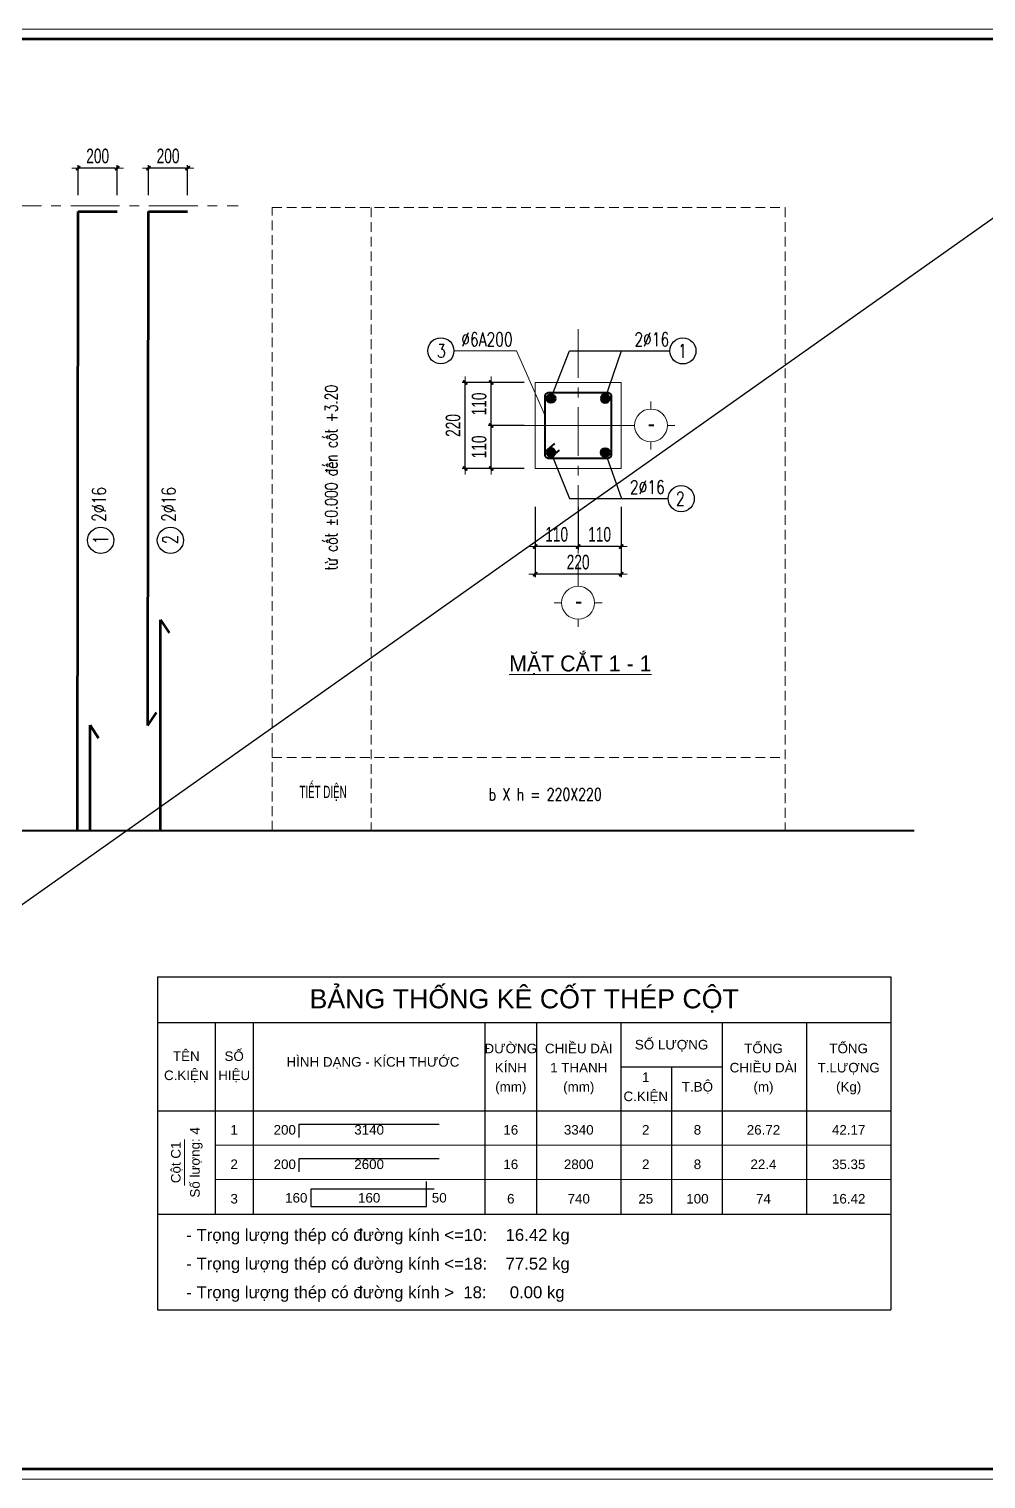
# Model space of a CAD drawing. Header units: millimetres. Extents: x 108335 to 288936, y -578047 to -548347.
# Drawn here: x 190233 to 195132, y -555772 to -548347 of the extents above; entities that cross this region are included whole.
import ezdxf
from ezdxf.enums import TextEntityAlignment as Align

# ---------------------------------------------------------------- set-up
doc = ezdxf.new("R2010")
doc.units = ezdxf.units.MM
doc.header["$MEASUREMENT"] = 0
doc.header["$PDMODE"] = 32
for name, pattern in [('CENTERX2', [4, 2.5, -0.5, 0.5, -0.5]), ('DASHDOT', [1, 0.5, -0.25, 0, -0.25]), ('HIDDEN', [0.375, 0.25, -0.125])]:
    doc.linetypes.add(name, pattern=pattern)
doc.layers.get('Defpoints').update_dxf_attribs({"color": 1})
for name, color, linetype, lineweight in [('7', 7, 'Continuous', 13), ('EG Dim', 8, 'Continuous', 15), ('EG Net dam3', 1, 'Continuous', 60), ('EG Text1', 3, 'Continuous', 20), ('EG Text2', 7, 'Continuous', 20), ('LC Dim', 8, 'Continuous', 18), ('LC ISO', 153, 'Continuous', 13), ('LC MANH DUT', 35, 'HIDDEN', 5), ('LC Net dam 1', 30, 'Continuous', 30), ('LC Net dam2', 6, 'Continuous', 40), ('LC Net dam3', 1, 'Continuous', 60), ('LC Net manh', 236, 'Continuous', 5), ('LC Net thay', 7, 'Continuous', 25), ('LC Net truc', 8, 'DASHDOT', 13), ('LC Text1', 3, 'Continuous', 20), ('LC Text2', 7, 'Continuous', 25), ('TEXT2', 7, 'Continuous', 18)]:
    doc.layers.add(name, color=color, linetype=linetype, lineweight=lineweight)
doc.layers.add('KCS_Plotter', color=11, linetype='Continuous', plot=False)
doc.layers.add('Khungten_LCDI', color=7, linetype='Continuous')
doc.layers.add('Kichthuoc', color=9, linetype='Continuous')
doc.styles.add('EG 1', font='VHAVANB.TTF')
doc.styles.add('EG Hai', font='VHARIALN.TTF', dxfattribs={"width": 0.7})
doc.styles.add('EG Huy', font='vnsimli.shx', dxfattribs={"width": 0.75})
doc.styles.add('Hoa', font='micross.ttf')
doc.styles.add('HOATBIF', font='hoatbif.shx', dxfattribs={"width": 0.7})
doc.styles.add('Khungten', font='VHAVAN.TTF', dxfattribs={"width": 0.9, "height": 5000})
doc.styles.add('LC 1', font='VHAVANB.TTF')
doc.styles.add('LC 3', font='vnsimli.shx', dxfattribs={"width": 0.75})
doc.styles.add('Thuong', font='micross.ttf')
doc.styles.add('Title', font='VHBLACK.TTF', dxfattribs={"width": 0.8})
doc.dimstyles.new('1-100(1-40)', dxfattribs={"dimscale": 40, "dimtxt": 2.5, "dimasz": 0.35, "dimexe": 0.5, "dimexo": 0, "dimgap": 0.8, "dimtad": 1, "dimdec": 0, "dimzin": 0, "dimdsep": 46, "dimtxsty": 'HOATBIF', "dimblk1": 'DOT', "dimblk2": 'DOT', "dimsah": 1, "dimcen": -1, "dimdle": 1, "dimclrd": 256, "dimclre": 256, "dimclrt": 4, "dimadec": 3, "dimazin": 2, "dimtfac": 0.333333, "dimtdec": 0, "dimtix": 1, "dimtmove": 2, "dimatfit": 3, "dimldrblk": 'DOT', "dimfxl": 1, "dimtvp": 0.833333, "dimtolj": 1, "dimtzin": 0, "dimarcsym": 0})
doc.dimstyles.new('mb', dxfattribs={"dimscale": 71, "dimtxt": 2.5, "dimasz": 0.35, "dimexe": 0.5, "dimexo": 0, "dimgap": 0.8, "dimtad": 1, "dimdec": 0, "dimzin": 0, "dimdsep": 46, "dimtxsty": 'HOATBIF', "dimblk1": 'DOT', "dimblk2": 'DOT', "dimsah": 1, "dimcen": -1, "dimdle": 1, "dimclrd": 256, "dimclre": 256, "dimclrt": 4, "dimadec": 3, "dimazin": 2, "dimtfac": 0.333333, "dimtdec": 0, "dimtix": 1, "dimtmove": 2, "dimatfit": 3, "dimldrblk": 'DOT', "dimfxl": 1, "dimtvp": 0.833333, "dimtolj": 1, "dimtzin": 0, "dimarcsym": 0})

# ---------------------------------------------------------------- blocks, each defined once
blk = doc.blocks.new('theptron1')
at = {"layer": 'LC Net dam3'}
for p, q in [((-0.5, 0), (0.5, 0)), ((-0.35, 0.35), (0.35, -0.35)), ((0.35, 0.35), (-0.35, -0.35)), ((0, 0.5), (0, -0.5))]:
    blk.add_line(p, q, dxfattribs=at)
blk.add_circle((0, 0), 0.5, dxfattribs=at)
blk = doc.blocks.new('DOT')
at = {"layer": 'LC Dim'}
blk.add_line((-3, 0), (3, 0), dxfattribs=at)
at = {"layer": 'LC Dim', "color": 4}
blk.add_line((-1, -1), (1, 1), dxfattribs=at)
blk.add_lwpolyline([(0.5, 1), (-1, -0.5), (-0.5, -1), (1, 0.5)], close=True, dxfattribs=at)
blk = doc.blocks.new('*D342')
at = {"layer": 'Defpoints', "color": 0, "ltscale": 2, "transparency": 16777216}
for p in [(192598.7, -550377.4), (192767.2, -550377.4), (192767.2, -550597.4)]:
    blk.add_point(p, dxfattribs=at)
at = {"layer": 'LC Dim', "lineweight": -2, "ltscale": 2, "transparency": 16777216}
for p, q in [((192767.2, -550377.4), (192583.7, -550377.4)), ((192598.7, -550586.9), (192598.7, -550387.9)), ((192767.2, -550597.4), (192583.7, -550597.4))]:
    blk.add_line(p, q, dxfattribs=at)
at = {"layer": 'LC Dim', "lineweight": -2, "ltscale": 2, "transparency": 16777216, "xscale": 10.5, "yscale": 10.5, "zscale": 10.5}
for p, rotation in [((192598.7, -550377.4), 90), ((192598.7, -550597.4), 270)]:
    blk.add_blockref('DOT', p, dxfattribs=dict(at, rotation=rotation))
at = {"layer": 'LC Dim', "color": 4, "ltscale": 2, "transparency": 16777216, "insert": (192537.2, -550487.4), "char_height": 75, "attachment_point": 5, "rotation": 90, "style": 'HOATBIF'}
blk.add_mtext('\\A1;110', dxfattribs=at)
blk = doc.blocks.new('_Dot')
at = {"color": 0, "linetype": 'ByBlock', "lineweight": -2}
blk.add_line((-0.5, 0), (-1, 0), dxfattribs=at)
at = {"color": 0, "linetype": 'ByBlock', "const_width": 0.5}
blk.add_lwpolyline([(-0.25, 0, 1), (0.25, 0, 1)], format="xyb", close=True, dxfattribs=at)
blk = doc.blocks.new('*D343')
at = {"layer": 'Defpoints', "color": 0, "ltscale": 2, "transparency": 16777216}
for p in [(192598.7, -550157.4), (192767.2, -550157.4), (192767.2, -550377.4)]:
    blk.add_point(p, dxfattribs=at)
at = {"layer": 'LC Dim', "lineweight": -2, "ltscale": 2, "transparency": 16777216}
for p, q in [((192767.2, -550157.4), (192583.7, -550157.4)), ((192598.7, -550366.9), (192598.7, -550167.9)), ((192767.2, -550377.4), (192583.7, -550377.4))]:
    blk.add_line(p, q, dxfattribs=at)
at = {"layer": 'LC Dim', "lineweight": -2, "ltscale": 2, "transparency": 16777216, "xscale": 10.5, "yscale": 10.5, "zscale": 10.5}
for p, rotation in [((192598.7, -550157.4), 90), ((192598.7, -550377.4), 270)]:
    blk.add_blockref('DOT', p, dxfattribs=dict(at, rotation=rotation))
at = {"layer": 'LC Dim', "color": 4, "ltscale": 2, "transparency": 16777216, "insert": (192537.2, -550267.4), "char_height": 75, "attachment_point": 5, "rotation": 90, "style": 'HOATBIF'}
blk.add_mtext('\\A1;110', dxfattribs=at)
blk = doc.blocks.new('*D344')
at = {"layer": 'Defpoints', "color": 0, "ltscale": 2, "transparency": 16777216}
for p in [(192465.3, -550157.4), (192767.2, -550157.4), (192767.2, -550597.4)]:
    blk.add_point(p, dxfattribs=at)
at = {"layer": 'LC Dim', "lineweight": -2, "ltscale": 2, "transparency": 16777216}
for p, q in [((192767.2, -550157.4), (192450.3, -550157.4)), ((192465.3, -550586.9), (192465.3, -550167.9)), ((192767.2, -550597.4), (192450.3, -550597.4))]:
    blk.add_line(p, q, dxfattribs=at)
at = {"layer": 'LC Dim', "lineweight": -2, "ltscale": 2, "transparency": 16777216, "xscale": 10.5, "yscale": 10.5, "zscale": 10.5}
for p, rotation in [((192465.3, -550157.4), 90), ((192465.3, -550597.4), 270)]:
    blk.add_blockref('DOT', p, dxfattribs=dict(at, rotation=rotation))
at = {"layer": 'LC Dim', "color": 4, "ltscale": 2, "transparency": 16777216, "insert": (192403.8, -550377.4), "char_height": 75, "attachment_point": 5, "rotation": 90, "style": 'HOATBIF'}
blk.add_mtext('\\A1;220', dxfattribs=at)
blk = doc.blocks.new('*D345')
at = {"layer": 'Defpoints', "color": 0, "ltscale": 2, "transparency": 16777216}
for p in [(193043.9, -550793.5), (193263.9, -550793.5), (193043.9, -550997)]:
    blk.add_point(p, dxfattribs=at)
at = {"layer": 'LC Dim', "lineweight": -2, "ltscale": 2, "transparency": 16777216}
for p, q in [((193043.9, -550793.5), (193043.9, -551012)), ((193263.9, -550793.5), (193263.9, -551012)), ((193253.4, -550997), (193054.4, -550997))]:
    blk.add_line(p, q, dxfattribs=at)
at = {"layer": 'LC Dim', "lineweight": -2, "ltscale": 2, "transparency": 16777216, "xscale": 10.5, "yscale": 10.5, "zscale": 10.5, "rotation": 180}
blk.add_blockref('DOT', (193043.9, -550997), dxfattribs=at)
at = {"layer": 'LC Dim', "lineweight": -2, "ltscale": 2, "transparency": 16777216, "xscale": 10.5, "yscale": 10.5, "zscale": 10.5}
blk.add_blockref('DOT', (193263.9, -550997), dxfattribs=at)
at = {"layer": 'LC Dim', "color": 4, "ltscale": 2, "transparency": 16777216, "insert": (193153.9, -550935.5), "char_height": 75, "attachment_point": 5, "style": 'HOATBIF'}
blk.add_mtext('\\A1;110', dxfattribs=at)
blk = doc.blocks.new('*D346')
at = {"layer": 'Defpoints', "color": 0, "ltscale": 2, "transparency": 16777216}
for p in [(192823.9, -550793.5), (193043.9, -550793.5), (192823.9, -550997)]:
    blk.add_point(p, dxfattribs=at)
at = {"layer": 'LC Dim', "lineweight": -2, "ltscale": 2, "transparency": 16777216}
for p, q in [((192823.9, -550793.5), (192823.9, -551012)), ((193043.9, -550793.5), (193043.9, -551012)), ((193033.4, -550997), (192834.4, -550997))]:
    blk.add_line(p, q, dxfattribs=at)
at = {"layer": 'LC Dim', "lineweight": -2, "ltscale": 2, "transparency": 16777216, "xscale": 10.5, "yscale": 10.5, "zscale": 10.5, "rotation": 180}
blk.add_blockref('DOT', (192823.9, -550997), dxfattribs=at)
at = {"layer": 'LC Dim', "lineweight": -2, "ltscale": 2, "transparency": 16777216, "xscale": 10.5, "yscale": 10.5, "zscale": 10.5}
blk.add_blockref('DOT', (193043.9, -550997), dxfattribs=at)
at = {"layer": 'LC Dim', "color": 4, "ltscale": 2, "transparency": 16777216, "insert": (192933.9, -550935.5), "char_height": 75, "attachment_point": 5, "style": 'HOATBIF'}
blk.add_mtext('\\A1;110', dxfattribs=at)
blk = doc.blocks.new('*D347')
at = {"layer": 'Defpoints', "color": 0, "ltscale": 2, "transparency": 16777216}
for p in [(192823.9, -550793.5), (193263.9, -550793.5), (192823.9, -551138.9)]:
    blk.add_point(p, dxfattribs=at)
at = {"layer": 'LC Dim', "lineweight": -2, "ltscale": 2, "transparency": 16777216}
for p, q in [((192823.9, -550793.5), (192823.9, -551153.9)), ((193263.9, -550793.5), (193263.9, -551153.9)), ((193253.4, -551138.9), (192834.4, -551138.9))]:
    blk.add_line(p, q, dxfattribs=at)
at = {"layer": 'LC Dim', "lineweight": -2, "ltscale": 2, "transparency": 16777216, "xscale": 10.5, "yscale": 10.5, "zscale": 10.5, "rotation": 180}
blk.add_blockref('DOT', (192823.9, -551138.9), dxfattribs=at)
at = {"layer": 'LC Dim', "lineweight": -2, "ltscale": 2, "transparency": 16777216, "xscale": 10.5, "yscale": 10.5, "zscale": 10.5}
blk.add_blockref('DOT', (193263.9, -551138.9), dxfattribs=at)
at = {"layer": 'LC Dim', "color": 4, "ltscale": 2, "transparency": 16777216, "insert": (193043.9, -551077.4), "char_height": 75, "attachment_point": 5, "style": 'HOATBIF'}
blk.add_mtext('\\A1;220', dxfattribs=at)
blk = doc.blocks.new('*D348')
at = {"layer": 'Defpoints', "color": 0, "ltscale": 2, "transparency": 16777216}
for p in [(190484.2, -549059.3), (190484.2, -549198.3), (190684.5, -549198.3)]:
    blk.add_point(p, dxfattribs=at)
at = {"layer": 'LC Dim', "lineweight": -2, "ltscale": 2, "transparency": 16777216}
for p, q in [((190484.2, -549198.3), (190484.2, -549044.3)), ((190674, -549059.3), (190494.7, -549059.3)), ((190684.5, -549198.3), (190684.5, -549044.3))]:
    blk.add_line(p, q, dxfattribs=at)
at = {"layer": 'LC Dim', "lineweight": -2, "ltscale": 2, "transparency": 16777216, "xscale": 10.5, "yscale": 10.5, "zscale": 10.5, "rotation": 180}
blk.add_blockref('DOT', (190484.2, -549059.3), dxfattribs=at)
at = {"layer": 'LC Dim', "lineweight": -2, "ltscale": 2, "transparency": 16777216, "xscale": 10.5, "yscale": 10.5, "zscale": 10.5}
blk.add_blockref('DOT', (190684.5, -549059.3), dxfattribs=at)
at = {"layer": 'LC Dim', "color": 4, "ltscale": 2, "transparency": 16777216, "insert": (190584.3, -548997.8), "char_height": 75, "attachment_point": 5, "style": 'HOATBIF'}
blk.add_mtext('\\A1;200', dxfattribs=at)
blk = doc.blocks.new('*D349')
at = {"layer": 'Defpoints', "color": 0, "ltscale": 2, "transparency": 16777216}
for p in [(190844.7, -549059.3), (190844.7, -549198.3), (191045, -549198.3)]:
    blk.add_point(p, dxfattribs=at)
at = {"layer": 'LC Dim', "lineweight": -2, "ltscale": 2, "transparency": 16777216}
for p, q in [((190844.7, -549198.3), (190844.7, -549044.3)), ((191034.5, -549059.3), (190855.2, -549059.3)), ((191045, -549198.3), (191045, -549044.3))]:
    blk.add_line(p, q, dxfattribs=at)
at = {"layer": 'LC Dim', "lineweight": -2, "ltscale": 2, "transparency": 16777216, "xscale": 10.5, "yscale": 10.5, "zscale": 10.5, "rotation": 180}
blk.add_blockref('DOT', (190844.7, -549059.3), dxfattribs=at)
at = {"layer": 'LC Dim', "lineweight": -2, "ltscale": 2, "transparency": 16777216, "xscale": 10.5, "yscale": 10.5, "zscale": 10.5}
blk.add_blockref('DOT', (191045, -549059.3), dxfattribs=at)
at = {"layer": 'LC Dim', "color": 4, "ltscale": 2, "transparency": 16777216, "insert": (190944.8, -548997.8), "char_height": 75, "attachment_point": 5, "style": 'HOATBIF'}
blk.add_mtext('\\A1;200', dxfattribs=at)
blk = doc.blocks.new('Nha o can bo nhan vien Trung doan')
at = {"layer": 'Defpoints', "lineweight": 0}
blk.add_lwpolyline([(-1200, -14850), (-1200, 14850), (40800, 14850), (40800, -14850)], close=True, dxfattribs=at)
at = {"layer": 'Khungten_LCDI', "color": 5, "lineweight": 60}
blk.add_lwpolyline([(0, -14650), (0, 14650), (40600, 14650), (40600, -14650)], close=True, dxfattribs=at)
at = {"color": 7, "style": 'Khungten', "width": 0.8}
for tag, p in [('REVISION', (39499, -10746)), ('NGAYHT', (39546, -11609))]:
    blk.add_attdef(tag, text='', height=200, dxfattribs=at).set_placement(p, align=Align.CENTER)
at = {"layer": 'LC Text1', "style": 'Title', "width": 1.485915}
for tag, p, p2 in [('TENBANVE1', (36913, -8886), (40339, -8886)), ('TENBANVE2', (36913, -9562), (40339, -9562))]:
    blk.add_attdef(tag, text='', height=250, dxfattribs=at).set_placement(p, p2, align=Align.FIT)
at = {"layer": 'LC Text1', "style": 'Title', "width": 0.7}
blk.add_attdef('SOBANVE', text='', height=250, dxfattribs=at).set_placement((39562, -13896), align=Align.CENTER)
blk = doc.blocks.new('TIEUDE2')
at = {"layer": 'LC Text2', "color": 7, "style": 'LC 1'}
blk.add_attdef('%%UTIªU§Ò', text='', height=3.5, dxfattribs=at).set_placement((0, 0), align=Align.BOTTOM_CENTER)
blk.add_attdef('TL', text='', height=2.2, dxfattribs=at).set_placement((0, -1.8), align=Align.TOP_CENTER)
blk = doc.blocks.new('TTRUC')
at = {"layer": 'LC ISO'}
for p, q in [((0, 6.95), (0, 10.13)), ((-6.95, 0), (-10.13, 0)), ((6.95, 0), (10.13, 0)), ((0, -6.95), (0, -10.13))]:
    blk.add_line(p, q, dxfattribs=at)
at = {"layer": 'LC Net manh'}
blk.add_circle((0, 0), 6.95, dxfattribs=at)

msp = doc.modelspace()

# ---------------------------------------------------------------- linework, layer by layer
at = {"layer": '7'}
msp.add_lwpolyline([(193263.86, -550157.35), (193263.86, -550597.35), (192823.86, -550597.35), (192823.86, -550157.35)], close=True, dxfattribs=at)
at = {"layer": 'EG Net dam3', "ltscale": 500}
for p, q in [((190480.81, -552452.24), (190484.2, -549281.77)), ((190484.2, -549281.77), (190684.49, -549281.77)), ((190841.89, -551914), (190844.7, -549281.77)), ((190844.7, -549281.77), (191044.99, -549281.77)), ((190905.65, -551912.24), (190905.65, -551372.24)), ((190905.65, -551372.24), (190949.74, -551438.83)), ((190841.89, -551914), (190885.98, -551847.41)), ((190545.15, -552452.24), (190545.15, -551912.24)), ((190545.15, -551912.24), (190589.24, -551978.83)), ((190905.65, -552452.24), (190905.65, -551912.24))]:
    msp.add_line(p, q, dxfattribs=at)
at = {"layer": 'KCS_Plotter', "ltscale": 2}
msp.add_line((186035.58, -555772.28), (196535.7, -548347.19), dxfattribs=at)
at = {"layer": 'LC Dim', "ltscale": 2}
for p, q in [((192728.6, -549995.08), (192408, -549995.08)), ((192874.66, -550327.62), (192728.6, -549995.08)), ((193219.32, -549995.58), (193513.35, -549995.58)), ((192589.08, -550377.35), (193294.08, -550377.35)), ((193219.32, -550752.08), (193504.85, -550752.08))]:
    msp.add_line(p, q, dxfattribs=at)
at = {"layer": 'LC MANH DUT', "ltscale": 200}
for p, q in [((191984.66, -549261), (191984.66, -552452.24)), ((191477, -552078), (194104.46, -552078))]:
    msp.add_line(p, q, dxfattribs=at)
at = {"layer": 'LC MANH DUT'}
for p, q in [((191185.1, -554062.7), (194644.5, -554062.7)), ((191185.1, -554239.1), (194644.5, -554239.1)), ((191185.1, -554415.5), (194644.5, -554415.5))]:
    msp.add_line(p, q, dxfattribs=at)
at = {"layer": 'LC MANH DUT', "ltscale": 200}
msp.add_lwpolyline([(191477, -552452.24), (191477, -549261), (194104.46, -549261), (194104.46, -552452.24)], dxfattribs=at)
at = {"layer": 'LC Net dam 1'}
for points in [[(191616.3, -554023.5), (191616.3, -553954.9), (192331.7, -553954.9)], [(191616.3, -554199.9), (191616.3, -554131.3), (192331.7, -554131.3)], [(192307.2, -554288.1), (191675.1, -554288.1), (191675.1, -554376.3), (192268, -554376.3), (192268, -554248.9)]]:
    msp.add_lwpolyline(points, dxfattribs=at)
at = {"layer": 'LC Net dam2'}
for p, q in [((192874.66, -550512.39), (192925.03, -550469.11)), ((192897.41, -550546.69), (192947.77, -550503.4))]:
    msp.add_line(p, q, dxfattribs=at)
msp.add_lwpolyline([(193213.06, -550228.02), (193213.06, -550526.69, -0.4142136), (193193.06, -550546.69), (192894.66, -550546.69, -0.4142136), (192874.66, -550526.69), (192874.66, -550228.02, -0.4142136), (192894.66, -550208.02), (193193.06, -550208.02, -0.4142136)], format="xyb", close=True, dxfattribs=at)
at = {"layer": 'LC Net dam2', "ltscale": 2}
msp.add_lwpolyline([(187643.05, -552452.24), (194764.72, -552452.24)], dxfattribs=at)
at = {"layer": 'LC Net thay'}
for p, q in [((190891.1, -553200.3), (194644.5, -553200.3)), ((190891.1, -553200.3), (190891.1, -554905.5)), ((194644.5, -553200.3), (194644.5, -554905.5)), ((190891.1, -553435.5), (194644.5, -553435.5)), ((191185.1, -553435.5), (191185.1, -554415.5)), ((191381.1, -553435.5), (191381.1, -554415.5)), ((192566.9, -553435.5), (192566.9, -554415.5)), ((192831.5, -553435.5), (192831.5, -554415.5)), ((193262.7, -553435.5), (193262.7, -554415.5)), ((193782.1, -553435.5), (193782.1, -554415.5)), ((194213.3, -553435.5), (194213.3, -554415.5)), ((193262.7, -553660.9), (193782.1, -553660.9)), ((193522.4, -553660.9), (193522.4, -554415.5)), ((190891.1, -553886.3), (194644.5, -553886.3)), ((190891.1, -554415.5), (194644.5, -554415.5)), ((190891.1, -554415.5), (194644.5, -554415.5)), ((190891.1, -554905.5), (194644.5, -554905.5))]:
    msp.add_line(p, q, dxfattribs=at)
at = {"layer": 'LC Net truc', "linetype": 'CENTERX2', "ltscale": 100}
for p, q in [((187646.44, -549252.18), (191303.25, -549252.18)), ((193043.86, -549883.43), (193043.86, -551162.39))]:
    msp.add_line(p, q, dxfattribs=at)
at = {"layer": 'LC Text1'}
msp.add_line((191028.3, -554268.5), (191028.3, -554033.3), dxfattribs=at)
at = {"layer": 'LC Text2', "ltscale": 100}
for centre in [(192341.12, -549995.08), (193580.24, -549995.58), (193571.74, -550752.08), (190599.78, -550965.5), (190956.55, -550965.5)]:
    msp.add_circle(centre, 66.88, dxfattribs=at)

# ---------------------------------------------------------------- block references
at = {"layer": 'EG Dim', "yscale": 42.40098003740421}
for p, xscale, zscale, rotation in [((192904.98, -550238.91), 42.40098003740421, 42.40098003740421, 90), ((193182.75, -550238.91), -42.40098003740421, 42.40098003745079, 270), ((192904.98, -550515.8), -42.40098003740421, 42.40098003745079, 90), ((193182.75, -550515.8), 42.40098003740421, 42.40098003740421, 270)]:
    msp.add_blockref('theptron1', p, dxfattribs=dict(at, xscale=xscale, zscale=zscale, rotation=rotation))
at = {"layer": 'EG Text2'}
ref = msp.add_blockref('TIEUDE2', (193055.18, -551661.52), dxfattribs=dict(at, xscale=24.04957840852926, yscale=24.04957840852926, zscale=24.04957840852926))
ref.add_attrib('%%UTIªU§Ò', '%%UmÆt c¾t 1 - 1', dxfattribs={"layer": 'TEXT2', "color": 7, "height": 81.6759, "style": 'EG 1'}).set_placement((193055.18, -551661.52), align=Align.BOTTOM_CENTER)
at = {"layer": 'Kichthuoc', "xscale": 12.11911400794516, "yscale": 12.11911400794516, "zscale": 12.11911400794516}
for p in [(193416.87, -550377.35), (193043.86, -551285.18)]:
    msp.add_blockref('TTRUC', p, dxfattribs=at)
at = {"layer": 'LC Net thay', "xscale": 0.2500028331738406, "yscale": 0.2500028331738406, "zscale": 0.2500028331738406}
msp.add_blockref('Nha o can bo nhan vien Trung doan', (186335.58, -552059.74, 0), dxfattribs=at)

# ---------------------------------------------------------------- texts
at = {"layer": 'EG Text1', "color": 3, "style": 'EG Huy', "width": 0.75}
msp.add_text('tõ cèt %%P0.000 ®Õn cèt +3.20', height=62.5007, rotation=90, dxfattribs=at).set_placement((191811.61, -551119.25))
msp.add_text('b X h = 220X220', height=62.5007, dxfattribs=at).set_placement((192586.01, -552298))
at = {"layer": 'EG Text2', "lineweight": -2, "style": 'EG Hai', "width": 0.7}
msp.add_text('tiÕt diÖn', height=62.501, dxfattribs=at).set_placement((191617.25, -552285.17))
at = {"layer": 'LC Text1', "ltscale": 0.2, "style": 'LC 1', "width": 0.9}
for p in [(193419.3, -550441.58), (193046.29, -551349.41)]:
    msp.add_text('-', height=93.75, dxfattribs=at).set_placement(p, align=Align.BOTTOM_CENTER)
at = {"layer": 'LC Text1', "color": 4, "style": 'Hoa'}
msp.add_text('BẢNG THỐNG KÊ CỐT THÉP CỘT', height=98, dxfattribs=at).set_placement((192767.8, -553362), align=Align.CENTER)
at = {"layer": 'LC Text1'}
for s, style, p in [('ĐƯỜNG', 'Hoa', (192699.2, -553592.3)), ('CHIỀU DÀI', 'Hoa', (193047.1, -553592.3)), ('SỐ LƯỢNG', 'Hoa', (193522.4, -553572.7)), ('TỔNG', 'Hoa', (193992.8, -553592.3)), ('TỔNG', 'Hoa', (194428.9, -553592.3)), ('TÊN', 'Hoa', (191038.1, -553631.5)), ('SỐ', 'Hoa', (191283.1, -553631.5)), ('HÌNH DẠNG - KÍCH THƯỚC', 'Hoa', (191993.6, -553660.9)), ('C.KIỆN', 'Hoa', (191038.1, -553729.5)), ('HIỆU', 'Hoa', (191283.1, -553729.5)), ('KÍNH', 'Hoa', (192699.2, -553690.3)), ('1 THANH', 'Hoa', (193047.1, -553690.3)), ('CHIỀU DÀI', 'Hoa', (193992.8, -553690.3)), ('T.LƯỢNG', 'Hoa', (194428.9, -553690.3)), ('(mm)', 'Thuong', (192699.2, -553788.3)), ('(mm)', 'Thuong', (193047.1, -553788.3)), ('1', 'Hoa', (193390.1, -553739.3)), ('T.BỘ', 'Hoa', (193654.7, -553788.3)), ('(m)', 'Thuong', (193992.8, -553788.3)), ('(Kg)', 'Thuong', (194428.9, -553788.3)), ('C.KIỆN', 'Hoa', (193390.1, -553837.3))]:
    msp.add_text(s, height=49, dxfattribs=dict(at, style=style)).set_placement(p, align=Align.CENTER)
at = {"layer": 'LC Text1', "style": 'Hoa'}
for s, p in [('Số lượng: 4', (191106.7, -554150.9)), ('Cột C1', (191008.7, -554150.9))]:
    msp.add_text(s, height=49, rotation=90.00021, dxfattribs=at).set_placement(p, align=Align.CENTER)
for s, p in [('1', (191283.1, -554023.5)), ('3140', (191974, -554023.5)), ('16', (192699.2, -554023.5)), ('2', (191283.1, -554199.9)), ('2600', (191974, -554199.9)), ('16', (192699.2, -554199.9)), ('3', (191283.1, -554376.3)), ('160', (191974, -554371.4)), ('6', (192699.2, -554376.3))]:
    msp.add_text(s, height=49, dxfattribs=at).set_placement(p, align=Align.BOTTOM_CENTER)
for s, p in [('200', (191599.15, -554023.5)), ('200', (191599.15, -554199.9)), ('160', (191657.95, -554371.4))]:
    msp.add_text(s, height=49, dxfattribs=at).set_placement(p, align=Align.BOTTOM_RIGHT)
at = {"layer": 'LC Text1', "color": 7, "style": 'Hoa'}
for s, p in [('3340', (193047.1, -554023.5)), ('2', (193390.1, -554023.5)), ('8', (193654.7, -554023.5)), ('26.72', (193992.8, -554023.5)), ('42.17', (194428.9, -554023.5)), ('2800', (193047.1, -554199.9)), ('2', (193390.1, -554199.9)), ('8', (193654.7, -554199.9)), ('22.4', (193992.8, -554199.9)), ('35.35', (194428.9, -554199.9)), ('740', (193047.1, -554376.3)), ('25', (193390.1, -554376.3)), ('100', (193654.7, -554376.3)), ('74', (193992.8, -554376.3)), ('16.42', (194428.9, -554376.3))]:
    msp.add_text(s, height=49, dxfattribs=at).set_placement(p, align=Align.BOTTOM_CENTER)
at = {"layer": 'LC Text1', "style": 'Hoa'}
msp.add_text('50', height=49, dxfattribs=at).set_placement((192294.95, -554371.4), align=Align.BOTTOM_LEFT)
for s, p in [('- Trọng lượng thép có đường kính <=10:    16.42 kg', (191038.1, -554552.7)), ('- Trọng lượng thép có đường kính <=18:    77.52 kg', (191038.1, -554699.7)), ('- Trọng lượng thép có đường kính >  18:     0.00 kg', (191038.1, -554846.7))]:
    msp.add_text(s, height=61.25, dxfattribs=at).set_placement(p)
at = {"layer": 'LC Text2', "linetype": 'ByBlock', "style": 'LC 3', "width": 0.75}
for s, p in [('3', (192343.69, -549995.44)), ('1', (193578.23, -549995.58)), ('2', (193567.23, -550752.08))]:
    msp.add_text(s, height=69.44, dxfattribs=at).set_placement(p, align=Align.MIDDLE_CENTER)
for s, p in [('%%C6A200', (192445.5, -549971.59)), ('2%%C16', (193332, -549971.52)), ('2%%C16', (193309, -550728.02))]:
    msp.add_text(s, height=69.444, dxfattribs=at).set_placement(p)
for p in [(190626.07, -550871.18), (190982.84, -550871.18)]:
    msp.add_text('2%%C16', height=69.444, rotation=90, dxfattribs=at).set_placement(p)
at = {"layer": 'LC Text2', "ltscale": 100, "style": 'LC 3', "width": 0.75}
for s, p in [('1', (190599.78, -550961.73)), ('2', (190956.55, -550961.73))]:
    msp.add_text(s, height=76.39, rotation=90, dxfattribs=at).set_placement(p, align=Align.MIDDLE_CENTER)

# ---------------------------------------------------------------- dimensions: what is measured, and where the dimension line sits
at = {"layer": 'LC Dim', "ltscale": 2}
for base, p1, p2, angle, dimstyle, override, picture, middle in [((190484.2, -549059.27), (190684.49, -549198.27), (190484.2, -549198.27), 180, 'mb', {"dimscale": 30}, '*D348', (190584.35, -548997.77)), ((190844.7, -549059.27), (191044.99, -549198.27), (190844.7, -549198.27), 180, 'mb', {"dimscale": 30}, '*D349', (190944.85, -548997.77)), ((192465.32, -550157.35), (192767.15, -550597.35), (192767.15, -550157.35), 90, '1-100(1-40)', {"dimscale": 30, "dimlfac": 0.5}, '*D344', (192403.82, -550377.35)), ((192598.67, -550157.35), (192767.15, -550377.35), (192767.15, -550157.35), 90, '1-100(1-40)', {"dimscale": 30, "dimlfac": 0.5}, '*D343', (192537.17, -550267.35)), ((192598.67, -550377.35), (192767.15, -550597.35), (192767.15, -550377.35), 90, '1-100(1-40)', {"dimscale": 30, "dimlfac": 0.5}, '*D342', (192537.17, -550487.35)), ((192823.86, -550997.04), (193043.86, -550793.53), (192823.86, -550793.53), 180, '1-100(1-40)', {"dimscale": 30, "dimlfac": 0.5}, '*D346', (192933.86, -550935.54)), ((192823.86, -551138.89), (193263.86, -550793.53), (192823.86, -550793.53), 180, '1-100(1-40)', {"dimscale": 30, "dimlfac": 0.5}, '*D347', (193043.86, -551077.39)), ((193043.86, -550997.04), (193263.86, -550793.53), (193043.86, -550793.53), 180, '1-100(1-40)', {"dimscale": 30, "dimlfac": 0.5}, '*D345', (193153.86, -550935.54))]:
    dim = msp.add_linear_dim(base=base, p1=p1, p2=p2, angle=angle, dimstyle=dimstyle, override=override, dxfattribs=at)
    dim.commit()
    dim.dimension.update_dxf_attribs({"geometry": picture, "text_midpoint": middle})

# ---------------------------------------------------------------- leaders
for points in [[(192904.98, -550238.91), (193000.46, -549995.58), (193513.35, -549995.58)], [(193182.75, -550238.91), (193265.96, -549995.58), (193513.35, -549995.58)], [(192904.98, -550515.8), (193000.46, -550752.08), (193504.85, -550752.08)], [(193182.75, -550515.8), (193265.96, -550752.08), (193504.85, -550752.08)]]:
    msp.add_leader(points, dimstyle='1-100(1-40)', override={"dimlfac": 0.5}, dxfattribs=at)

doc.saveas('drawing.dxf')
